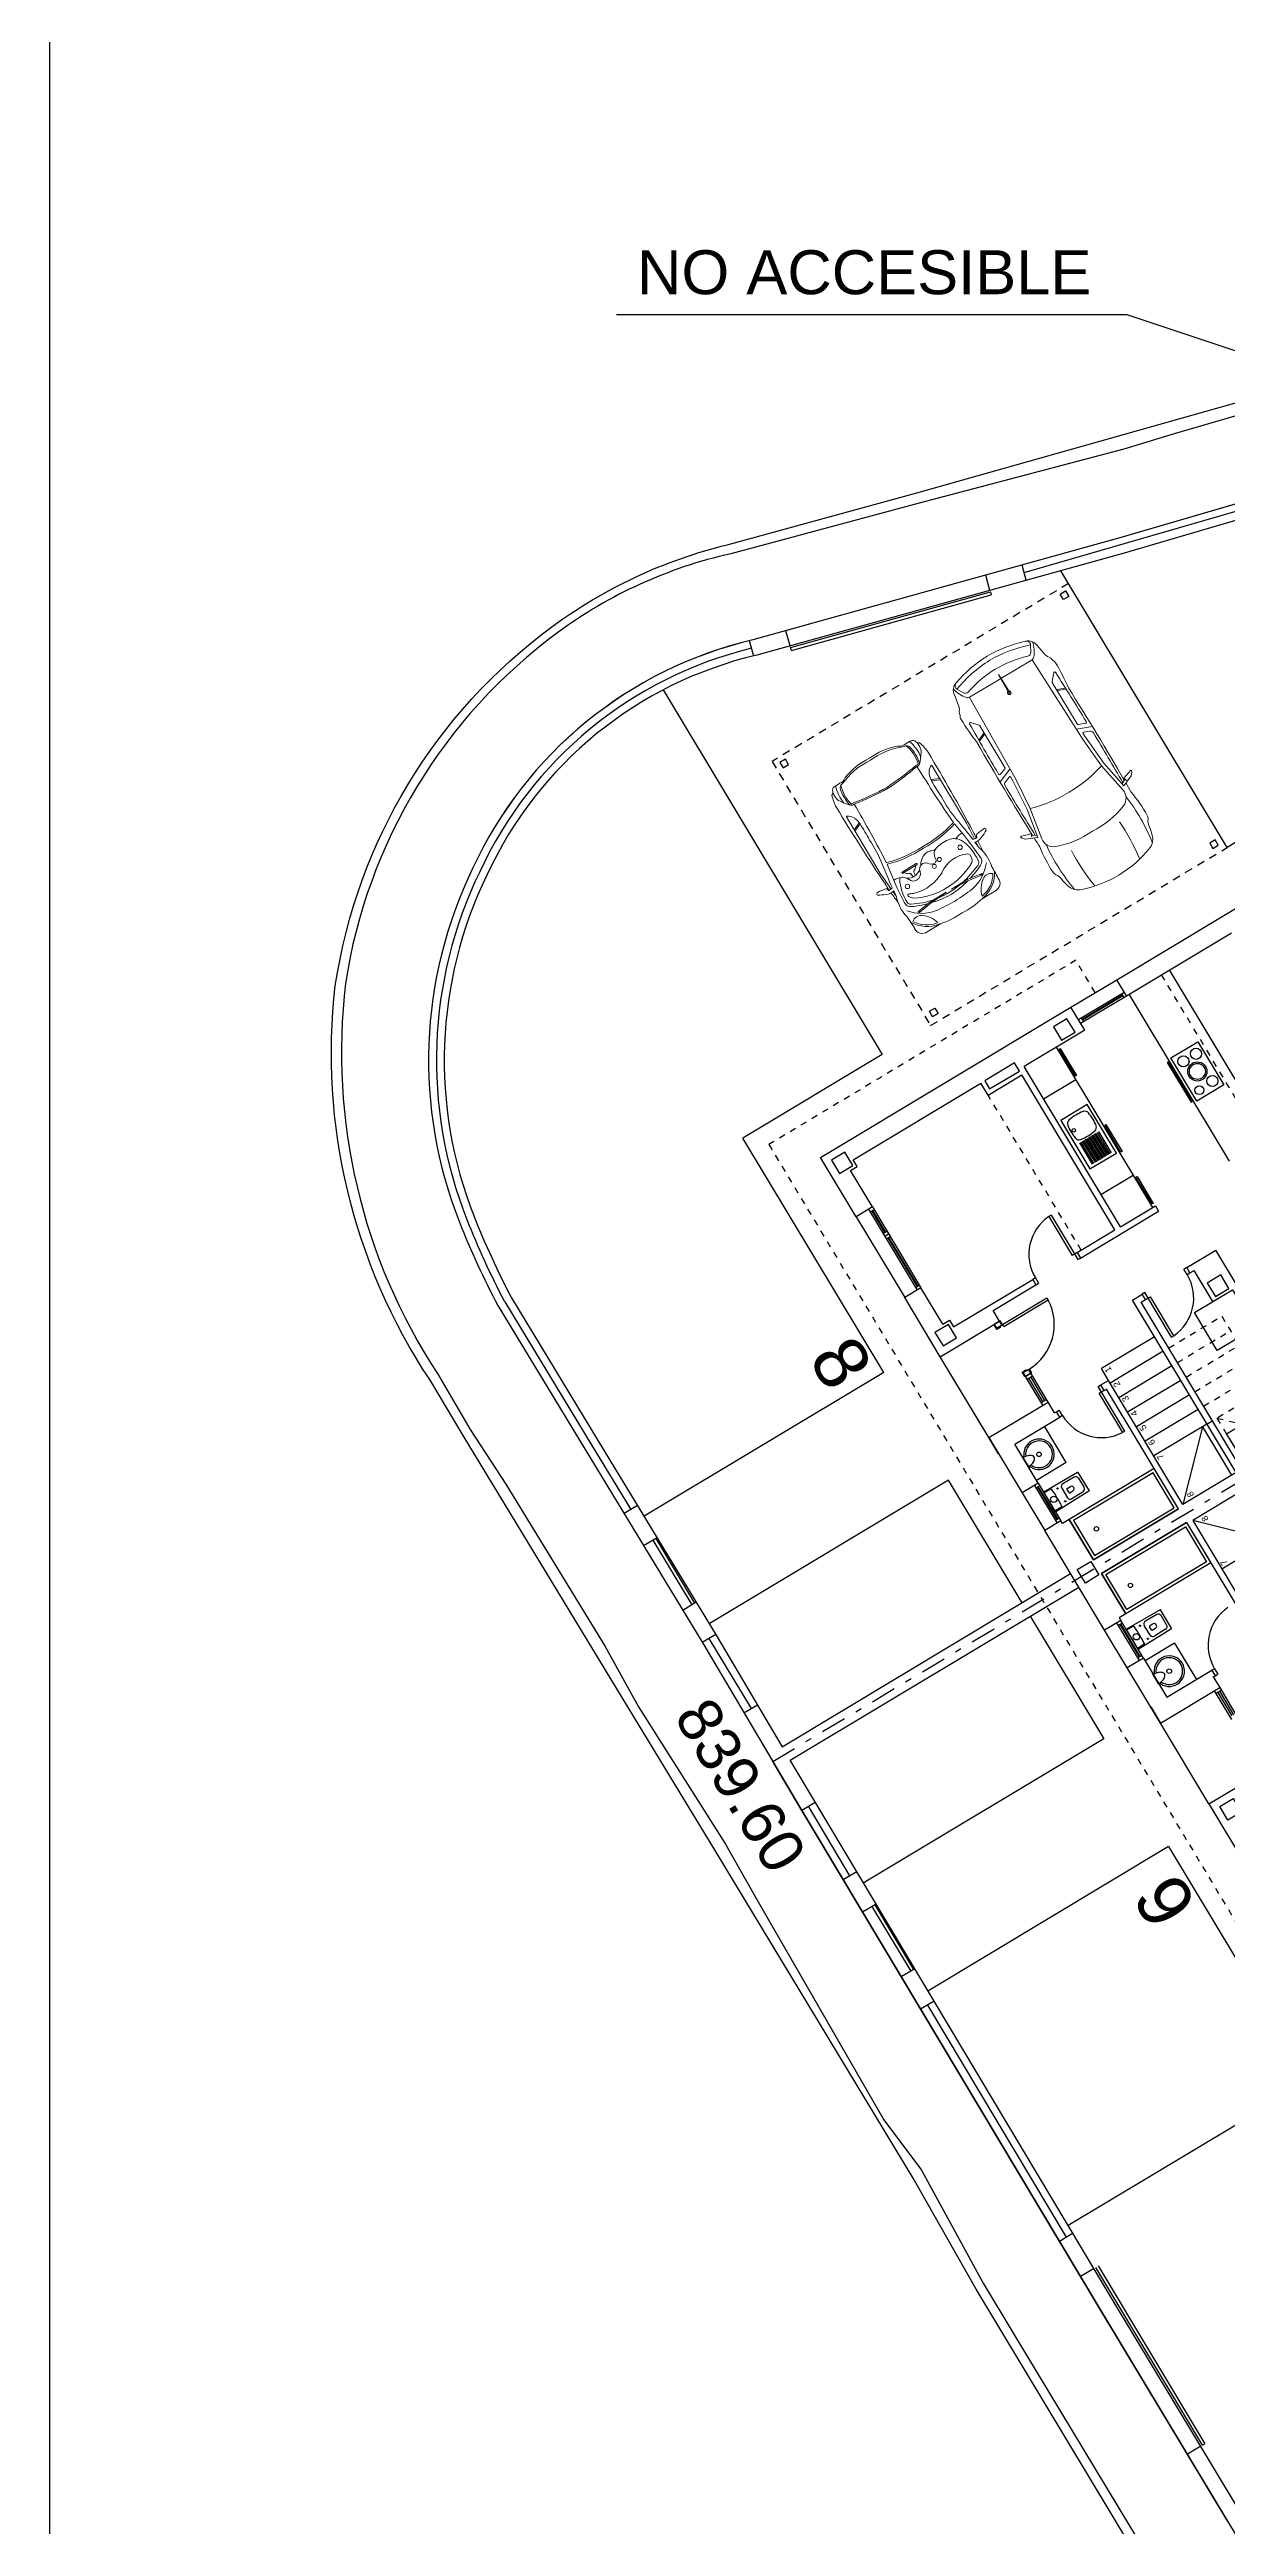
# Model space of a CAD drawing. Header units: millimetres. Extents: x 441061 to 442903, y 4515148 to 4515613.
# Drawn here: x 442108.11 to 442126.85, y 4515553.77 to 4515593.18 of the extents above; entities that cross this region are included whole.
import ezdxf
from ezdxf.enums import TextEntityAlignment as Align

# ---------------------------------------------------------------- set-up
doc = ezdxf.new("R2010")
doc.units = ezdxf.units.MM
doc.linetypes.add('CYPE_RAYAPUNTO', pattern=[0.4125, 0.2025, -0.105, 0, -0.105])
doc.linetypes.add('RAYITAS', pattern=[0.375, 0.25, -0.125])
doc.layers.add('01_cartela', color=6, linetype='Continuous', plot=False)
for name, color, linetype in [('01_ejes', 10, 'Continuous'), ('01_mono BAJA', 2, 'Continuous'), ('01_niveles', 2, 'Continuous'), ('01_piscinas', 254, 'Continuous'), ('01_proyección', 4, 'RAYITAS')]:
    doc.layers.add(name, color=color, linetype=linetype)
doc.layers.add('01_muebles_B', color=254, linetype='Continuous', lineweight=5)
doc.styles.add('Estilo1', font='swissel.ttf')
doc.styles.add('NIEVES2', font='sanss___.ttf')

# ---------------------------------------------------------------- blocks, each defined once
blk = doc.blocks.new('A$C6A825EFA')
at = {"layer": '01_mono BAJA', "color": 254}
for p, q in [((3.7, 12.5, 0), (2.6, 12.5, 0)), ((3.7, 12.5, 0), (3.7, 11.4, 0)), ((3.7, 12.5, 0), (5.2, 12.5, 0)), ((5.5, 12.5, 0), (5.2, 12.5, 0)), ((5.2, 12.5, 0), (5.2, 11.4, 0)), ((5.2, 12.5, 0), (6.225, 12.5, 0)), ((6.225, 12.2, 0), (6.225, 12.5, 0)), ((6.225, 12.5, 0), (6.925, 12.5, 0)), ((6.225, 12.27, 0), (6.925, 12.27, 0)), ((6.275, 12.2, 0), (6.275, 12.27, 0)), ((6.275, 12.242, 0), (6.875, 12.242, 0)), ((6.275, 12.228, 0), (6.875, 12.228, 0)), ((6.875, 12.2, 0), (6.875, 12.27, 0)), ((6.925, 12.5, 0), (8.775, 12.5, 0)), ((6.925, 12.2, 0), (6.925, 12.5, 0)), ((8.775, 12.2, 0), (8.775, 12.5, 0)), ((9.475, 12.5, 0), (8.775, 12.5, 0)), ((9.475, 12.27, 0), (8.775, 12.27, 0)), ((8.825, 12.2, 0), (8.825, 12.27, 0)), ((9.425, 12.242, 0), (8.825, 12.242, 0)), ((9.425, 12.228, 0), (8.825, 12.228, 0)), ((9.425, 12.2, 0), (9.425, 12.27, 0)), ((10.5, 12.5, 0), (9.475, 12.5, 0)), ((9.475, 12.2, 0), (9.475, 12.5, 0)), ((10.2, 12.5, 0), (10.5, 12.5, 0)), ((10.5, 12.5, 0), (10.5, 11.4, 0)), ((10.5, 12.5, 0), (12, 12.5, 0)), ((12, 12.5, 0), (13.1, 12.5, 0)), ((12, 12.5, 0), (12, 11.4, 0)), ((13.1, 12.2, 0), (13.1, 12.5, 0)), ((14.6, 12.5, 0), (13.1, 12.5, 0)), ((14.6, 12.27, 0), (13.1, 12.27, 0)), ((13.15, 12.27, 0), (13.15, 12.2, 0)), ((14.05, 12.242, 0), (13.15, 12.242, 0)), ((14.05, 12.228, 0), (13.15, 12.228, 0)), ((14.05, 12.27, 0), (14.05, 12.2, 0)), ((14.1, 12.27, 0), (14.1, 12.2, 0)), ((14.15, 12.27, 0), (14.15, 12.2, 0)), ((14.55, 12.242, 0), (14.15, 12.242, 0)), ((14.55, 12.228, 0), (14.15, 12.228, 0)), ((14.55, 12.27, 0), (14.55, 12.2, 0)), ((14.6, 12.5, 0), (15.7, 12.5, 0)), ((14.6, 12.2, 0), (14.6, 12.5, 0)), ((15.7, 12.5, 0), (15.7, 7.855, 0)), ((5.5, 12.2, 0), (5.5, 11.366, 0)), ((6.225, 12.2, 0), (5.5, 12.2, 0)), ((5.741, 12.198, 0), (5.742, 12.183, 0)), ((5.743, 12.2, 0), (5.932, 12.2, 0)), ((5.853, 12.043, 0), (5.822, 12.043, 0)), ((5.934, 12.198, 0), (5.933, 12.183, 0)), ((6.175, 11.65, 0), (6.175, 12.2, 0)), ((6.225, 12.2, 0), (6.925, 12.2, 0)), ((6.409, 12.073, 0), (6.407, 12.2, 0)), ((6.439, 11.659, 0), (6.435, 11.869, 0)), ((6.485, 11.92, 0), (6.665, 11.92, 0)), ((6.535, 11.85, 0), (6.535, 11.79, 0)), ((6.545, 11.86, 0), (6.605, 11.86, 0)), ((6.615, 11.85, 0), (6.615, 11.79, 0)), ((6.711, 11.659, 0), (6.715, 11.869, 0)), ((6.741, 12.073, 0), (6.743, 12.2, 0)), ((6.975, 12.2, 0), (6.925, 12.2, 0)), ((6.975, 12.075, 0), (6.975, 12.2, 0)), ((7.725, 12.075, 0), (6.975, 12.075, 0)), ((7.725, 10.5, 0), (7.725, 12.075, 0)), ((7.975, 10.5, 0), (7.975, 12.075, 0)), ((7.975, 12.075, 0), (8.725, 12.075, 0)), ((8.725, 12.075, 0), (8.725, 12.2, 0)), ((8.725, 12.2, 0), (8.775, 12.2, 0)), ((9.475, 12.2, 0), (8.775, 12.2, 0)), ((8.959, 12.073, 0), (8.957, 12.2, 0)), ((8.989, 11.659, 0), (8.985, 11.869, 0)), ((9.215, 11.92, 0), (9.035, 11.92, 0)), ((9.085, 11.85, 0), (9.085, 11.79, 0)), ((9.155, 11.86, 0), (9.095, 11.86, 0)), ((9.165, 11.85, 0), (9.165, 11.79, 0)), ((9.261, 11.659, 0), (9.265, 11.869, 0)), ((9.291, 12.073, 0), (9.293, 12.2, 0)), ((9.475, 12.2, 0), (10.2, 12.2, 0)), ((9.525, 11.65, 0), (9.525, 12.2, 0)), ((9.766, 12.198, 0), (9.767, 12.183, 0)), ((9.957, 12.2, 0), (9.768, 12.2, 0)), ((9.847, 12.043, 0), (9.878, 12.043, 0)), ((9.959, 12.198, 0), (9.958, 12.183, 0)), ((10.2, 12.2, 0), (10.2, 11.366, 0)), ((12.3, 12.075, 0), (12.3, 10.606, 0)), ((12.425, 12.075), (12.3, 12.075)), ((12.425, 12.2, 0), (13.1, 12.2, 0)), ((12.425, 12.2), (12.425, 12.075)), ((14.6, 12.2, 0), (13.1, 12.2, 0)), ((14.6, 12.2, 0), (15.275, 12.2, 0)), ((15.275, 12.2), (15.275, 12.075)), ((15.275, 12.075), (15.4, 12.075)), ((15.325, 12.2, 0), (15.325, 12.125, 0)), ((15.325, 12.125, 0), (15.4, 12.125, 0)), ((15.4, 12.075, 0), (15.4, 9.705, 0)), ((5.2, 11.5, 0), (4.665, 11.5, 0)), ((5.15, 11.467, 0), (4.715, 11.467, 0)), ((5.15, 11.433, 0), (4.715, 11.433, 0)), ((5.15, 11.5, 0), (5.15, 11.4, 0)), ((6.175, 11.65, 0), (5.5, 11.65, 0)), ((6.489, 11.61, 0), (6.661, 11.61, 0)), ((9.211, 11.61, 0), (9.039, 11.61, 0)), ((9.525, 11.65, 0), (10.2, 11.65, 0)), ((10.5, 11.5, 0), (11.035, 11.5, 0)), ((10.55, 11.5, 0), (10.55, 11.4, 0)), ((10.55, 11.467, 0), (10.985, 11.467, 0)), ((10.55, 11.433, 0), (10.985, 11.433, 0)), ((10.985, 11.5, 0), (10.985, 11.4, 0)), ((11.035, 11.5, 0), (11.035, 11.4, 0)), ((11.12, 11.5, 0), (11.12, 11.44, 0)), ((11.915, 11.5, 0), (11.915, 11.44, 0)), ((5.2, 11.4, 0), (4.665, 11.4, 0)), ((5.4, 11.4, 0), (5.2, 11.4, 0)), ((5.4, 11.4, 0), (5.4, 11.366, 0)), ((5.5, 11.366, 0), (5.4, 11.366, 0)), ((5.4, 11.366, 0), (5.4, 11.316, 0)), ((5.5, 11.316, 0), (5.4, 11.316, 0)), ((5.5, 11.316, 0), (5.5, 11.366, 0)), ((10.2, 11.366, 0), (10.3, 11.366, 0)), ((10.2, 11.316, 0), (10.2, 11.366, 0)), ((10.2, 11.316, 0), (10.3, 11.316, 0)), ((10.3, 11.4, 0), (10.5, 11.4, 0)), ((10.3, 11.4, 0), (10.3, 11.366, 0)), ((10.3, 11.366, 0), (10.3, 11.316, 0)), ((10.5, 11.4, 0), (11.035, 11.4, 0)), ((11.105, 11.43, 0), (11.105, 11.4, 0)), ((11.93, 11.43, 0), (11.93, 11.4, 0)), ((11.99, 11.4, 0), (11.93, 11.4, 0)), ((12, 11.4, 0), (12.2, 11.4, 0)), ((12.2, 11.4, 0), (12.2, 10.606, 0)), ((7.7, 10.4, 0), (5.4, 10.4, 0)), ((7.725, 10.5, 0), (5.5, 10.5, 0)), ((6.8, 9.415, 0), (6.8, 10.4, 0)), ((6.8, 9.5, 0), (7.7, 10.4, 0)), ((7.7, 9.415, 0), (7.7, 10.4, 0)), ((8, 10.4, 0), (10.3, 10.4, 0)), ((8, 9.415, 0), (8, 10.4, 0)), ((8.9, 9.5, 0), (8, 10.4, 0)), ((8.025, 10.5, 0), (10.2, 10.5, 0)), ((8.9, 9.415, 0), (8.9, 10.4, 0)), ((9.17, 9.415, 0), (9.17, 10.4, 0)), ((9.44, 9.415, 0), (9.44, 10.4, 0)), ((9.476, 10.591, 0), (9.476, 10.632, 0)), ((9.476, 10.632, 0), (10.2, 10.632, 0)), ((9.476, 10.591, 0), (10.3, 10.591, 0)), ((9.71, 9.415, 0), (9.71, 10.4, 0)), ((9.98, 9.415, 0), (9.98, 10.4, 0)), ((10.2, 10.541, 0), (10.2, 10.632, 0)), ((10.2, 10.541, 0), (10.2, 10.5, 0)), ((10.2, 10.541, 0), (10.3, 10.541, 0)), ((10.25, 9.415, 0), (10.25, 10.4, 0)), ((10.3, 10.591, 0), (10.3, 10.541, 0)), ((10.3, 10.541, 0), (10.3, 10.4, 0)), ((10.3, 10.4, 0), (10.52, 10.4, 0)), ((10.52, 9.415, 0), (10.52, 10.4, 0)), ((12.3, 10.606, 0), (12.2, 10.606, 0)), ((12.2, 10.606, 0), (12.2, 10.556, 0)), ((12.3, 10.556, 0), (12.2, 10.556, 0)), ((12.3, 10.556, 0), (12.3, 10.606, 0)), ((12.3, 9.781, 0), (12.3, 9.872, 0)), ((13.024, 9.872, 0), (12.3, 9.872, 0)), ((13.024, 9.831, 0), (13.024, 9.872, 0)), ((8.9, 9.5, 0), (8, 9.5, 0)), ((13.024, 9.831, 0), (12.2, 9.831, 0)), ((12.2, 9.831, 0), (12.2, 9.781, 0)), ((12.2, 9.781, 0), (12.2, 8.33, 0)), ((12.3, 9.781, 0), (12.2, 9.781, 0)), ((12.3, 9.781, 0), (12.3, 9.08, 0)), ((15.18, 9.705, 0), (15.18, 9.08, 0)), ((15.18, 9.705, 0), (15.4, 9.705, 0)), ((8, 9.415, 0), (11.2, 9.415, 0)), ((8, 9.315, 0), (11.1, 9.315, 0)), ((10.376, 9.185, 0), (10.376, 9.144, 0)), ((10.376, 9.185, 0), (11.2, 9.185, 0)), ((10.376, 9.144, 0), (11.1, 9.144, 0)), ((11.1, 9.315, 0), (11.1, 9.235, 0)), ((11.1, 9.315, 0), (11.1, 9.235, 0)), ((11.1, 9.235, 0), (11.2, 9.235, 0)), ((11.1, 9.235, 0), (11.1, 9.144, 0)), ((11.2, 9.415, 0), (11.2, 9.235, 0)), ((11.2, 9.415, 0), (11.2, 9.235, 0)), ((11.2, 9.185, 0), (11.2, 9.235, 0)), ((12.3, 9.08, 0), (15.18, 9.08, 0)), ((12.3, 8.98, 0), (15.275, 8.98, 0)), ((12.3, 8.98, 0), (12.3, 8.33, 0)), ((12.9, 8.98, 0), (12.9, 8.38, 0)), ((13.338, 8.92, 0), (13.338, 8.43, 0)), ((14.238, 8.92, 0), (13.338, 8.92, 0)), ((13.779, 8.85, 0), (13.383, 8.85, 0)), ((13.779, 8.825, 0), (13.383, 8.825, 0)), ((13.779, 8.8, 0), (13.383, 8.8, 0)), ((13.779, 8.775, 0), (13.383, 8.775, 0)), ((13.779, 8.75, 0), (13.383, 8.75, 0)), ((13.779, 8.725, 0), (13.383, 8.725, 0)), ((13.779, 8.7, 0), (13.383, 8.7, 0)), ((13.779, 8.675, 0), (13.383, 8.675, 0)), ((14.238, 8.43, 0), (14.238, 8.92, 0)), ((14.675, 8.98, 0), (14.675, 8.38, 0)), ((15.275, 7.855, 0), (15.275, 8.98, 0)), ((10.52, 8.33, 0), (11.1, 8.33, 0)), ((10.52, 8.33, 0), (10.52, 7.97, 0)), ((11.1, 8.46, 0), (11.1, 8.41, 0)), ((11.1, 8.46, 0), (11.2, 8.46, 0)), ((11.1, 8.41, 0), (11.1, 8.33, 0)), ((11.1, 8.41, 0), (11.2, 8.41, 0)), ((11.2, 8.41, 0), (11.2, 8.46, 0)), ((11.2, 8.41, 0), (11.2, 7.87, 0)), ((12.3, 8.33, 0), (12.2, 8.33, 0)), ((12.3, 8.38, 0), (15.275, 8.38, 0)), ((13.338, 8.43, 0), (14.238, 8.43, 0)), ((13.779, 8.65, 0), (13.383, 8.65, 0)), ((13.779, 8.625, 0), (13.383, 8.625, 0)), ((13.779, 8.6, 0), (13.383, 8.6, 0)), ((13.779, 8.575, 0), (13.383, 8.575, 0)), ((13.779, 8.55, 0), (13.383, 8.55, 0)), ((13.779, 8.525, 0), (13.383, 8.525, 0)), ((13.779, 8.5, 0), (13.383, 8.5, 0)), ((7.975, 7.87, 0), (11.2, 7.87, 0)), ((15.275, 7.855, 0), (15.7, 7.855, 0)), ((15.4, 7.855, 0), (15.4, 7.005, 0)), ((15.47, 7.805, 0), (15.4, 7.805, 0)), ((15.428, 7.055, 0), (15.428, 7.805, 0)), ((15.442, 7.055, 0), (15.442, 7.805, 0)), ((15.47, 7.855, 0), (15.47, 7.005, 0)), ((15.7, 7.855, 0), (15.7, 7.005, 0)), ((12.3, 6.955, 0), (15.4, 6.955, 0)), ((15.47, 7.055, 0), (15.4, 7.055, 0)), ((15.4, 7.005, 0), (15.7, 7.005, 0)), ((15.4, 7.005, 0), (15.4, 5.055, 0)), ((15.7, 7.005, 0), (15.7, 3, 0)), ((12.3, 6.205, 0), (15.4, 6.205, 0))]:
    blk.add_line(p, q, dxfattribs=at)
for points in [[(3.575, 12.125), (3.325, 12.125), (3.325, 12.375), (3.575, 12.375), (3.575, 12.125)], [(7.725, 12.375), (7.975, 12.375), (7.975, 12.125), (7.725, 12.125), (7.725, 12.375)], [(12.125, 12.125), (12.375, 12.125), (12.375, 12.375), (12.125, 12.375), (12.125, 12.125)], [(15.325, 12.125), (15.575, 12.125), (15.575, 12.375), (15.325, 12.375), (15.325, 12.125)], [(10.57, 8.005), (10.82, 8.005), (10.82, 8.255), (10.57, 8.255), (10.57, 8.005)], [(15.325, 8.005), (15.575, 8.005), (15.575, 8.255), (15.325, 8.255), (15.325, 8.005)]]:
    blk.add_lwpolyline(points, close=True, dxfattribs=at)
at = {"layer": '01_mono BAJA', "color": 254, "elevation": 0, "flags": 128}
for points in [[(6.394, 12.2, 0.414214), (6.39, 12.196), (6.39, 12.195), (6.4, 11.574, 0.436396), (6.404, 11.57), (6.746, 11.57, 0.436396), (6.75, 11.574), (6.76, 12.195), (6.76, 12.196, 0.414214), (6.756, 12.2)], [(9.306, 12.2, -0.414214), (9.31, 12.196), (9.31, 12.195), (9.3, 11.574, -0.436396), (9.296, 11.57), (8.954, 11.57, -0.436396), (8.95, 11.574), (8.94, 12.195), (8.94, 12.196, -0.414214), (8.944, 12.2)]]:
    blk.add_lwpolyline(points, format="xyb", close=True, dxfattribs=at)
at = {"layer": '01_mono BAJA', "color": 254, "elevation": 0}
for points in [[(6.975, 12.075), (7.725, 12.075), (7.725, 10.5), (6.975, 10.5)], [(7.025, 12.025), (7.675, 12.025), (7.675, 10.55), (7.025, 10.55)], [(8.725, 12.075), (7.975, 12.075), (7.975, 10.5), (8.725, 10.5)], [(8.675, 12.025), (8.025, 12.025), (8.025, 10.55), (8.675, 10.55)], [(11.12, 11.51), (11.12, 11.5), (11.035, 11.5), (11.035, 11.51)], [(11.12, 11.44), (11.12, 11.43), (11.105, 11.43), (11.105, 11.44)], [(11.915, 11.51), (11.915, 11.5), (12, 11.5), (12, 11.51)], [(11.915, 11.44), (11.915, 11.43), (11.93, 11.43), (11.93, 11.44)], [(11.93, 11.4), (12, 11.4), (12, 11.5), (11.93, 11.5)], [(11.105, 11.4), (11.105, 11.39), (11.035, 11.39), (11.035, 11.4)], [(11.93, 11.39), (11.93, 10.565), (11.89, 10.565), (11.89, 11.39)], [(11.93, 11.4), (11.93, 11.39), (12, 11.39), (12, 11.4)], [(15.4, 9.635), (15.25, 9.635), (15.25, 9.08), (15.4, 9.08)], [(8.6, 9.23), (8, 9.23), (8, 8.63), (8.6, 8.63)], [(10.52, 8.67), (10.52, 7.97), (9.82, 7.97), (9.82, 8.67)], [(12.85, 8.36), (12.85, 8.34), (12.35, 8.34), (12.35, 8.36)], [(13.813, 8.36), (13.813, 8.34), (13.313, 8.34), (13.313, 8.36)], [(15.222, 8.36), (15.222, 8.34), (14.722, 8.34), (14.722, 8.36)], [(14.187, 6.408), (13.387, 6.408), (13.388, 6.908), (14.188, 6.908)], [(13.42, 6.975), (14.155, 6.975), (14.155, 6.995), (13.42, 6.995)]]:
    blk.add_lwpolyline(points, close=True, dxfattribs=at)
for points in [[(11.035, 11.4), (11.035, 11.5)], [(11.105, 11.5), (11.105, 11.4)]]:
    blk.add_lwpolyline(points, dxfattribs=at)
at = {"layer": '01_mono BAJA', "color": 254}
for centre, radius in [((5.837, 11.953, 0), 0.036), ((6.455, 11.98, 0), 0.01), ((6.575, 12.12, 0), 0.051), ((6.695, 11.98, 0), 0.01), ((9.005, 11.98, 0), 0.01), ((9.125, 12.12, 0), 0.051), ((9.245, 11.98, 0), 0.01), ((9.862, 11.953, 0), 0.036), ((7.325, 11.781, 0), 0.035), ((8.375, 11.781, 0), 0.035), ((13.996, 8.825, 0), 0.0275), ((13.515, 6.785, 0), 0.0693), ((13.788, 6.658, 0), 0.152), ((13.788, 6.658, 0), 0.127), ((14.04, 6.765, 0), 0.089), ((13.535, 6.531, 0), 0.089), ((14.04, 6.531, 0), 0.089)]:
    blk.add_circle(centre, radius, dxfattribs=at)
for centre, radius, start, end in [((5.837, 11.953, 0), 0.243, 114.8749, 65.1251), ((5.837, 11.953, 0), 0.213, 112.0656, 68.0564), ((5.729, 12.184, 0), 0.0128, 300.5291, 356.214), ((5.743, 12.197, 0), 0.0027, 90, 173.3159), ((6.033, 12.197, 0), 0.279, 179.383, 196.8165), ((5.903, 12.158, 0), 0.143, 196.8165, 225.6956), ((5.837, 12.091, 0), 0.0498, 225.6956, 252.5904), ((5.837, 12.091, 0), 0.0498, 287.9532, 314.3044), ((5.772, 12.158, 0), 0.143, 314.3044, 343.1835), ((5.642, 12.197, 0), 0.279, 343.1835, 0.617), ((5.932, 12.197, 0), 0.0027, 6.6841, 90), ((5.946, 12.184, 0), 0.0128, 183.786, 239.4709), ((6.416, 12.073, 0), 0.007, 180.924, 266.9359), ((6.575, 15.044, 0), 2.982, 266.9359, 273.0641), ((6.485, 11.87, 0), 0.05, 90, 180.924), ((6.545, 11.85, 0), 0.01, 90, 180), ((6.605, 11.85, 0), 0.01, 0, 90), ((6.665, 11.87, 0), 0.05, 359.076, 90), ((6.734, 12.073, 0), 0.007, 273.0641, 359.076), ((8.966, 12.073, 0), 0.007, 180.924, 266.9359), ((9.125, 15.044, 0), 2.982, 266.9359, 273.0641), ((9.035, 11.87, 0), 0.05, 90, 180.924), ((9.095, 11.85, 0), 0.01, 90, 180), ((9.155, 11.85, 0), 0.01, 0, 90), ((9.215, 11.87, 0), 0.05, 359.076, 90), ((9.284, 12.073, 0), 0.007, 273.0641, 359.076), ((9.862, 11.953, 0), 0.243, 114.8749, 65.1251), ((9.862, 11.953, 0), 0.213, 111.9436, 67.9344), ((9.754, 12.184, 0), 0.0128, 300.5291, 356.214), ((9.768, 12.197, 0), 0.0027, 90, 173.3159), ((10.058, 12.197, 0), 0.279, 179.383, 196.8165), ((9.928, 12.158, 0), 0.143, 196.8165, 225.6956), ((9.863, 12.091, 0), 0.0498, 225.6956, 252.0468), ((9.863, 12.091, 0), 0.0498, 287.4096, 314.3044), ((9.797, 12.158, 0), 0.143, 314.3044, 343.1835), ((9.667, 12.197, 0), 0.279, 343.1835, 0.617), ((9.957, 12.197, 0), 0.0027, 6.6841, 90), ((9.971, 12.184, 0), 0.0128, 183.786, 239.4709), ((6.489, 11.66, 0), 0.05, 180.924, 270), ((6.575, 11.79, 0), 0.04, 180, 0), ((6.661, 11.66, 0), 0.05, 270, 359.076), ((9.039, 11.66, 0), 0.05, 180.924, 270), ((9.125, 11.79, 0), 0.04, 180, 0), ((9.211, 11.66, 0), 0.05, 270, 359.076), ((5.5, 10.591, 0), 0.725, 3.2758, 90), ((10.2, 10.591, 0), 0.725, 90, 176.7242), ((11.932, 11.391, 0), 0.827, 180.0495, 267.1144), ((12.3, 9.831, 0), 0.725, 3.2758, 90), ((11.1, 9.185, 0), 0.725, 183.2758, 270), ((14.554, 8.675, 0), 0.75, 169.8852, 190.1148), ((13.889, 8.794, 0), 0.075, 99.0787, 169.8852), ((13.996, 8.127, 0), 0.75, 80.9213, 99.0787), ((14.102, 8.794, 0), 0.075, 10.1148, 80.9213), ((13.438, 8.675, 0), 0.75, 349.8852, 10.1148), ((13.889, 8.557, 0), 0.075, 190.1148, 260.9213), ((13.996, 9.223, 0), 0.75, 260.9213, 279.0787), ((14.102, 8.557, 0), 0.075, 279.0787, 349.8852)]:
    blk.add_arc(centre, radius, start, end, dxfattribs=at)
at = {"layer": '01_proyección', "color": 120, "ltscale": 0.25}
for p, q in [((12.3, 9.705, 0), (15.18, 9.705, 0)), ((8.9, 9.23, 0), (8, 9.23, 0)), ((8.9, 9.23, 0), (8, 8.33, 0)), ((8.9, 9.415, 0), (8.9, 8.33, 0)), ((9.17, 9.315, 0), (9.17, 8.33, 0)), ((9.44, 9.315, 0), (9.44, 8.33, 0)), ((9.71, 9.315, 0), (9.71, 8.33, 0)), ((9.98, 9.315, 0), (9.98, 8.33, 0)), ((10.25, 9.315, 0), (10.25, 8.33, 0)), ((10.25, 8.33, 0), (8.025, 8.33, 0)), ((12.3, 6.355, 0), (15.4, 6.355, 0))]:
    blk.add_line(p, q, dxfattribs=at)
at = {"layer": '01_proyección', "color": 120, "ltscale": 0.25, "elevation": 0}
blk.add_lwpolyline([(15.7, 7.405), (16.3, 7.405), (16.3, 13.1), (-0.6, 13.1), (-0.6, 7.405), (0, 7.405)], dxfattribs=at)
at = {"layer": '01_mono BAJA', "color": 254, "style": 'NIEVES2'}
for s, p in [('7', (6.869, 10.268, 0)), ('8', (7.625, 10.166, 0))]:
    blk.add_text(s, height=0.103, dxfattribs=at).set_placement(p, align=Align.CENTER)
for s, p in [('8', (8.075, 10.166, 0)), ('7', (8.831, 10.268, 0)), ('6', (9.101, 10.268, 0)), ('5', (9.371, 10.268, 0)), ('4', (9.641, 10.268, 0)), ('3', (9.911, 10.268, 0)), ('2', (10.181, 10.268, 0)), ('1', (10.451, 10.268, 0))]:
    blk.add_text(s, height=0.103, rotation=0, dxfattribs=at).set_placement(p, align=Align.CENTER)
blk = doc.blocks.new('A$C0D711DC8')
at = {"layer": '01_muebles_B', "color": 254}
for p, q in [((9.004, 9.693), (9.038, 9.48)), ((9.056, 9.495), (9.026, 9.699)), ((10.733, 9.894), (9.764, 9.894)), ((10.493, 9.894), (10.545, 9.776)), ((10.515, 9.894), (10.567, 9.778)), ((9.038, 9.48), (9.054, 9.218)), ((9.056, 9.218), (9.056, 9.495)), ((9.038, 8.865), (9.054, 9.127)), ((9.054, 9.218), (9.056, 9.218)), ((9.054, 9.127), (9.056, 9.127)), ((9.056, 9.127), (9.056, 8.851)), ((9.614, 8.734), (9.614, 8.97)), ((9.634, 8.734), (9.634, 8.97)), ((9.004, 8.652), (9.038, 8.865)), ((9.056, 8.851), (9.026, 8.647)), ((9.546, 8.827), (9.494, 8.834)), ((9.546, 8.878), (9.495, 8.871)), ((10.733, 8.452), (9.764, 8.452)), ((10.493, 8.452), (10.545, 8.569)), ((10.515, 8.452), (10.567, 8.567))]:
    blk.add_line(p, q, dxfattribs=at)
for centre, radius in [((9.014, 9.701), 0.0121), ((9.51, 9.635), 0.0319), ((9.514, 9.288), 0.0297), ((9.466, 9.173), 0.0297), ((9.014, 8.645), 0.0121), ((9.417, 8.691), 0.0319)]:
    blk.add_circle(centre, radius, dxfattribs=at)
for centre, radius, start, end in [((10.167, 9.714), 0.738, 149.7434, 158.9846), ((9.544, 10.069), 0.023, 23.336, 131.4157), ((8.51, 10.147), 1.058, 348.7131, 356.2571), ((10.942, 9.629), 2.236, 176.9311, 182.7066), ((8.829, 9.758), 0.121, 83.4929, 184.381), ((9.185, 9.462), 0.48, 118.4979, 171.6974), ((9.142, 9.497), 0.403, 119.7279, 173.0139), ((8.653, 9.896), 0.361, 284.3027, 324.7225), ((9.122, 5.315), 4.571, 90.9016, 93.5003), ((9.503, 9.367), 0.611, 128.6532, 169.9617), ((8.847, 9.764), 0.126, 322.6544, 41.1658), ((9.178, 9.352), 0.549, 69.8978, 103.4423), ((10.509, 9.106), 1.518, 154.798, 163.8884), ((9.975, 9.34), 0.903, 155.1761, 164.735), ((9.226, 9.718), 0.0964, 77.7254, 158.9302), ((9.211, 9.707), 0.057, 88.7397, 167.4182), ((9.265, 9.038), 0.727, 86.5634, 94.2004), ((9.314, 9.595), 0.107, 57.3841, 137.6524), ((8.819, 3.701), 6.126, 80.3818, 85.9978), ((9.94, 2.874), 7.047, 93.9115, 95.3212), ((9.306, 9.064), 0.701, 67.8757, 89.7559), ((8.958, 9.487), 0.459, 324.9496, 25.463), ((8.751, 3.271), 6.625, 83.7996, 84.6711), ((10.975, -10.424), 20.353, 94.2603, 94.5093), ((9.619, 9.904), 0.16, 152.3452, 197.1649), ((9.518, 9.909), 0.0131, 69.95, 178.3297), ((9.777, 9.927), 0.273, 183.7214, 196.1025), ((9.94, 2.874), 7.047, 92.7044, 93.5361), ((10.975, -10.424), 20.353, 93.4112, 94.1277), ((8.751, 3.271), 6.625, 80.1778, 83.3742), ((9.525, 9.945), 0.0232, 265.4824, 347.7447), ((9.473, 9.516), 0.219, 7.735, 63.719), ((10.995, -17.873), 27.82, 90.1403, 92.8584), ((9.165, 9.803), 0.511, 341.8582, 355.871), ((11.471, 9.253), 1.7, 163.325, 182.6992), ((11.496, 9.248), 1.7, 163.325, 182.5468), ((12.246, 53.159), 43.488, 266.8642, 267.4858), ((10.175, 11.66), 1.884, 261.0449, 273.0528), ((10.459, 15.409), 5.634, 268.1287, 270.8789), ((12.021, 70.959), 61.269, 268.42618, 268.89057), ((10.529, 10.11), 0.334, 272.7892, 291.8342), ((10.573, 9.974), 0.192, 294.6989, 323.0283), ((10.691, 9.894), 0.0501, 315.174, 347.3096), ((10.732, 9.885), 0.00831, 343.0311, 79.2932), ((14.417, 9.048), 3.64, 169.6671, 178.0415), ((14.417, 9.048), 3.62, 169.6671, 178.0415), ((10.894, 9.715), 0.0607, 143.7564, 193.2967), ((11.29, 9.332), 0.611, 121.0895, 136.7388), ((10.991, 9.25), 0.526, 73.7001, 105.481), ((10.903, 9.711), 0.0495, 146.1855, 196.1005), ((10.991, 9.25), 0.505, 69.1925, 104.8598), ((11.01, 9.2), 0.627, 72.4585, 97.9913), ((10.906, 9.364), 0.584, 69.532, 87.9675), ((11.059, 9.742), 0.141, 86.8457, 126.696), ((11.101, 8.862), 1.022, 88.2888, 91.9327), ((11.185, 9.948), 0.0842, 206.7402, 257.6517), ((11.113, 9.698), 0.062, 14.8998, 65.8723), ((11.135, 9.81), 0.0644, 351.2386, 60.1485), ((11.473, 9.762), 0.303, 189.085, 205.7225), ((10.241, 9.772), 0.959, 355.5054, 1.6982), ((11.352, 9.713), 0.156, 186.0058, 219.1392), ((9.808, 9.261), 1.13, 166.1566, 184.4621), ((17.649, 8.764), 8.777, 175.3636, 177.3327), ((10.509, 9.106), 1.518, 165.717, 177.48), ((10.25, 9.166), 1.218, 171.2453, 188.5682), ((10.25, 9.166), 1.218, 160.2257, 168.6391), ((10.144, 9.165), 1.038, 151.121, 207.6483), ((9.566, 9.362), 0.114, 263.9035, 340.5155), ((9.771, 9.295), 0.101, 164.9008, 216.3288), ((9.185, 9.47), 0.511, 343.3936, 8.525), ((10.256, 9.278), 1.007, 354.015, 20.5105), ((10.287, 9.262), 1.007, 354.9224, 20.5105), ((9.808, 9.085), 1.13, 175.5379, 193.8434), ((17.649, 9.581), 8.777, 182.6673, 184.6364), ((10.509, 9.239), 1.518, 182.52, 194.283), ((9.904, 8.914), 0.65, 151.4841, 196.6746), ((9.528, 8.859), 0.101, 101.4545, 181.9236), ((9.686, 8.849), 0.193, 142.3155, 213.2169), ((9.552, 9.202), 0.047, 86.7847, 183.1724), ((9.6, 9.197), 0.0954, 178.5946, 241.3055), ((9.492, 9.055), 0.098, 279.5997, 343.5492), ((9.498, 9.044), 0.0889, 349.0142, 50.9794), ((9.424, 9.265), 0.296, 301.9645, 328.2937), ((9.624, 8.97), 0.0104, 0, 180), ((9.538, 9.188), 0.158, 330.3363, 17.3801), ((11.471, 9.093), 1.7, 177.3008, 196.675), ((11.496, 9.097), 1.7, 177.4532, 196.675), ((14.417, 9.297), 3.64, 181.9585, 190.3329), ((14.417, 9.297), 3.62, 181.9585, 190.3329), ((10.256, 9.068), 1.007, 339.4895, 5.985), ((10.287, 9.084), 1.007, 339.4895, 5.0776), ((10.942, 8.716), 2.236, 177.2934, 183.0689), ((9.185, 8.884), 0.48, 188.3026, 241.5021), ((9.142, 8.849), 0.403, 186.9861, 240.2721), ((8.653, 8.449), 0.361, 35.2775, 75.6973), ((9.503, 8.978), 0.611, 190.0383, 231.3468), ((8.847, 8.581), 0.126, 318.8342, 37.3456), ((10.509, 9.239), 1.518, 196.1116, 205.202), ((10.25, 9.166), 1.218, 191.3609, 207.4845), ((9.215, 8.619), 0.0486, 198.7488, 279.3616), ((9.25, 9.243), 0.672, 267.6901, 298.2478), ((9.346, 8.77), 0.149, 215.4424, 244.8998), ((8.819, 14.644), 6.126, 274.0022, 279.6182), ((9.507, 8.785), 0.232, 194.2372, 212.2618), ((9.299, 8.649), 0.0212, 220.8304, 310.3789), ((9.285, 8.645), 0.0299, 337.3586, 32.1758), ((9.525, 8.854), 0.0985, 178.6673, 249.1293), ((9.426, 8.595), 0.178, 39.093, 68.893), ((9.543, 8.902), 0.0241, 275.7304, 333.0283), ((9.543, 8.803), 0.0241, 26.9717, 84.2696), ((9.665, 8.855), 0.106, 119.0162, 160.5033), ((9.665, 8.849), 0.106, 199.4967, 240.9838), ((9.532, 8.677), 0.0451, 325.113, 43.0643), ((9.161, 8.546), 0.436, 2.9924, 17.9381), ((9.624, 8.734), 0.0104, 180, 0), ((12.246, -34.814), 43.488, 92.5142, 93.1358), ((12.021, -52.613), 61.269, 91.10943, 91.57382), ((10.894, 8.63), 0.0607, 166.7033, 216.2436), ((10.903, 8.634), 0.0495, 163.8995, 213.8145), ((10.991, 9.095), 0.505, 255.1402, 290.8075), ((11.113, 8.647), 0.062, 294.1277, 345.1002), ((11.473, 8.583), 0.303, 154.2775, 170.915), ((11.352, 8.632), 0.156, 140.8608, 173.9942), ((10.241, 8.573), 0.959, 358.3018, 4.4946), ((8.829, 8.587), 0.121, 175.619, 276.5071), ((9.122, 13.031), 4.571, 266.4997, 269.0984), ((9.178, 8.993), 0.549, 256.5577, 290.1022), ((9.226, 8.628), 0.0964, 201.0698, 282.2746), ((9.94, 15.472), 7.047, 264.6788, 266.0885), ((8.751, 15.074), 6.625, 275.3289, 276.2004), ((10.975, 28.769), 20.353, 265.4907, 265.7397), ((9.619, 8.441), 0.16, 162.8351, 207.6548), ((10.167, 8.631), 0.738, 201.0154, 210.2566), ((9.777, 8.418), 0.273, 163.8975, 176.2786), ((9.518, 8.436), 0.0131, 181.6703, 290.05), ((9.94, 15.472), 7.047, 266.4639, 267.2956), ((10.975, 28.769), 20.353, 265.8723, 266.5888), ((8.751, 15.074), 6.625, 276.6258, 279.8222), ((9.525, 8.401), 0.0232, 12.2553, 94.5176), ((9.544, 8.277), 0.023, 228.5843, 336.664), ((8.51, 8.199), 1.058, 3.7429, 11.2869), ((10.995, 36.219), 27.82, 267.1416, 269.8597), ((10.175, 6.685), 1.884, 86.9472, 98.9551), ((10.459, 2.936), 5.634, 89.1211, 91.8713), ((10.529, 8.236), 0.334, 68.1658, 87.2108), ((10.573, 8.372), 0.192, 36.9717, 65.3011), ((10.691, 8.451), 0.0501, 12.6904, 44.826), ((10.732, 8.46), 0.00831, 280.7068, 16.9689), ((11.29, 9.013), 0.611, 223.2612, 238.9105), ((10.991, 9.095), 0.526, 254.519, 286.2999), ((11.01, 9.145), 0.627, 262.0087, 287.5415), ((10.906, 8.982), 0.584, 272.0325, 290.468), ((11.059, 8.603), 0.141, 233.304, 273.1543), ((11.101, 9.484), 1.022, 268.0673, 271.7112), ((11.185, 8.397), 0.0842, 102.3483, 153.2598), ((11.135, 8.535), 0.0644, 299.8515, 8.7614)]:
    blk.add_arc(centre, radius, start, end, dxfattribs=at)
blk = doc.blocks.new('A$C392252A0')
at = {"layer": '01_muebles_B', "color": 254}
for p, q in [((8.605, 7.917), (8.455, 7.893)), ((9.019, 7.811), (8.92, 7.9)), ((9.201, 7.926), (9.149, 7.807)), ((9.219, 7.928), (9.166, 7.807)), ((9.784, 7.911), (9.748, 7.818)), ((9.876, 7.976), (9.791, 7.758)), ((9.913, 7.908), (9.882, 7.828)), ((10.418, 7.844), (10.846, 7.92)), ((10.715, 8.129), (10.705, 8.127)), ((10.705, 8.127), (10.752, 7.979)), ((10.738, 8.124), (10.715, 8.129)), ((10.775, 8.091), (10.738, 8.124)), ((10.752, 7.979), (10.798, 7.995)), ((10.773, 7.987), (10.809, 7.914)), ((10.846, 7.92), (10.775, 8.091)), ((8.499, 7.763), (8.397, 7.82)), ((8.599, 7.726), (9.971, 7.763)), ((8.599, 7.725), (8.599, 7.201)), ((9.731, 7.807), (9.031, 7.807)), ((9.898, 7.807), (9.958, 7.808)), ((10.418, 7.844), (9.958, 7.808)), ((10.43, 7.798), (9.971, 7.763)), ((10.43, 7.798), (10.894, 7.881)), ((8.839, 7.203), (8.537, 7.2)), ((8.537, 7.2), (8.537, 7.193)), ((8.839, 7.19), (8.537, 7.193)), ((8.599, 6.669), (8.599, 7.193)), ((8.499, 6.631), (8.397, 6.573)), ((8.605, 6.476), (8.455, 6.5)), ((8.599, 6.668), (9.971, 6.631)), ((9.019, 6.582), (8.92, 6.494)), ((9.731, 6.587), (9.031, 6.587)), ((9.201, 6.468), (9.149, 6.587)), ((9.219, 6.466), (9.166, 6.587)), ((9.784, 6.482), (9.748, 6.576)), ((9.876, 6.418), (9.791, 6.636)), ((9.913, 6.486), (9.882, 6.565)), ((9.898, 6.587), (9.958, 6.585)), ((10.418, 6.55), (9.958, 6.585)), ((10.43, 6.596), (9.971, 6.631)), ((10.418, 6.55), (10.846, 6.473)), ((10.43, 6.596), (10.894, 6.512)), ((10.773, 6.407), (10.809, 6.48)), ((10.846, 6.473), (10.775, 6.303)), ((10.705, 6.267), (10.752, 6.414)), ((10.715, 6.265), (10.705, 6.267)), ((10.738, 6.27), (10.715, 6.265)), ((10.775, 6.303), (10.738, 6.27)), ((10.752, 6.414), (10.798, 6.398))]:
    blk.add_line(p, q, dxfattribs=at)
for centre, radius, start, end in [((8.474, 7.733), 0.162, 96.7804, 161.7197), ((8.586, 8.093), 0.177, 275.9895, 308.6871), ((8.751, 7.888), 0.086, 87.4739, 128.6871), ((8.808, 7.907), 0.086, 87.4739, 128.6871), ((8.809, 4.809), 3.183, 82.5975, 89.9397), ((8.929, 7.908), 0.0124, 91.7937, 220.4777), ((10.022, -29.576), 37.513, 90.3882, 91.6701), ((10.099, -28.508), 36.485, 88.9288, 91.3819), ((9.768, 7.918), 0.0177, 338.7209, 90.3882), ((9.963, 7.889), 0.0531, 90.2143, 158.7209), ((10.099, -28.508), 36.45, 88.8997, 90.2143), ((10.099, -28.508), 36.485, 88.6181, 88.8592), ((10.925, 7.707), 0.177, 21.0532, 100.1701), ((11.3, 6.178), 1.816, 87.2886, 100.1742), ((11.313, 4.914), 2.974, 81.2806, 96.1737), ((11.389, 7.907), 0.086, 51.3129, 92.5261), ((11.554, 8.112), 0.177, 231.3129, 264.0105), ((11.467, 7.285), 0.654, 72.0531, 84.0105), ((11.619, 7.711), 0.203, 22.7994, 75.9629), ((10.216, 7.155), 1.997, 161.6598, 178.7983), ((10.242, 7.158), 1.952, 160.298, 178.865), ((8.375, 7.769), 0.0561, 66.6468, 164.8738), ((8.295, 7.436), 0.435, 49.0196, 78.8841), ((10.276, 7.152), 1.836, 162.6109, 178.6018), ((8.473, 7.717), 0.0531, 342.7058, 60.706), ((8.545, 7.725), 0.0531, 0, 49.0196), ((9.031, 7.824), 0.0177, 228.3547, 270), ((9.731, 7.824), 0.0177, 270, 338.7209), ((9.897, 7.823), 0.0159, 158.7209, 271.5074), ((8.43, 7.197), 2.089, 0, 16.7318), ((9.874, 7.302), 1.304, 355.3559, 21.0532), ((11.437, 4.633), 2.974, 81.5863, 93.456), ((10.262, 7.197), 1.654, 0, 21.006), ((10.216, 7.239), 1.997, 181.2017, 198.3402), ((10.242, 7.236), 1.952, 181.135, 199.702), ((10.276, 7.242), 1.836, 181.3982, 197.3891), ((8.839, 7.197), 0.0267, 193.7603, 166.2397), ((8.839, 7.197), 0.00662, 270, 90), ((8.43, 7.197), 2.089, 343.2682, 0), ((9.874, 7.091), 1.304, 338.9468, 4.6441), ((10.262, 7.197), 1.654, 338.994, 0), ((11.437, 9.761), 2.974, 266.544, 278.4137), ((8.474, 6.661), 0.162, 198.2803, 263.2196), ((8.375, 6.625), 0.0561, 195.1262, 293.3532), ((8.295, 6.957), 0.435, 281.1159, 310.9804), ((8.473, 6.677), 0.0531, 299.294, 17.2942), ((8.545, 6.669), 0.0531, 310.9804, 0), ((8.586, 6.3), 0.177, 51.3129, 84.0105), ((8.929, 6.486), 0.0124, 139.5223, 268.2063), ((10.022, 43.97), 37.513, 268.3299, 269.6118), ((9.031, 6.569), 0.0177, 90, 131.6453), ((9.731, 6.569), 0.0177, 21.2791, 90), ((9.768, 6.476), 0.0177, 269.6118, 21.2791), ((9.897, 6.571), 0.0159, 88.4926, 201.2791), ((9.963, 6.505), 0.0531, 201.2791, 269.7857), ((10.099, 42.902), 36.45, 269.7857, 271.1003), ((10.925, 6.686), 0.177, 259.8299, 338.9468), ((11.313, 9.479), 2.974, 263.8263, 278.7194), ((11.554, 6.282), 0.177, 95.9895, 128.6871), ((11.467, 7.108), 0.654, 275.9895, 287.9469), ((11.619, 6.682), 0.203, 284.0371, 337.2006), ((8.751, 6.506), 0.086, 231.3129, 272.5261), ((8.808, 6.487), 0.086, 231.3129, 272.5261), ((8.809, 9.584), 3.183, 270.0603, 277.4025), ((10.099, 42.902), 36.485, 268.6181, 271.0712), ((10.099, 42.902), 36.485, 271.1408, 271.3819), ((11.3, 8.215), 1.816, 259.8258, 272.7114), ((11.389, 6.487), 0.086, 267.4739, 308.6871)]:
    blk.add_arc(centre, radius, start, end, dxfattribs=at)

msp = doc.modelspace()

# ---------------------------------------------------------------- linework, layer by layer
at = {"layer": '01_cartela', "color": 3, "elevation": 0}
msp.add_lwpolyline([(442108.111, 4515612.944), (442108.111, 4515512.447), (442251.088, 4515512.447), (442251.088, 4515612.944)], close=True, dxfattribs=at)
at = {"layer": '01_ejes', "color": 10, "linetype": 'CYPE_RAYAPUNTO', "ltscale": 2}
msp.add_line((442119.614, 4515565.94), (442138.47, 4515577.261), dxfattribs=at)
at = {"layer": '01_niveles', "color": 7}
for p, q in [((442117.129, 4515588.966), (442125.248, 4515588.966)), ((442125.248, 4515588.966), (442135.03, 4515585.69))]:
    msp.add_line(p, q, dxfattribs=at)
at = {"layer": '01_piscinas'}
for p, q in [((442123.613, 4515584.859), (442132.124, 4515587.327)), ((442130.093, 4515586.863), (442125.137, 4515585.411)), ((442130.164, 4515586.623), (442125.206, 4515585.17)), ((442125.137, 4515585.411), (442119.296, 4515583.788)), ((442125.206, 4515585.17), (442119.358, 4515583.545)), ((442123.647, 4515584.737), (442123.58, 4515584.978)), ((442126.84, 4515580.484), (442124.195, 4515584.889)), ((442119.896, 4515583.669), (442123.076, 4515584.552)), ((442119.91, 4515583.621), (442123.089, 4515584.504)), ((442123.069, 4515584.576), (442123.002, 4515584.817)), ((442123.076, 4515584.552), (442123.089, 4515584.504)), ((442119.311, 4515583.532), (442119.244, 4515583.773)), ((442119.889, 4515583.693), (442119.823, 4515583.934)), ((442119.91, 4515583.621), (442119.896, 4515583.669)), ((442117.869, 4515582.992), (442121.353, 4515577.19)), ((442128.828, 4515581.678), (442126.84, 4515580.484)), ((442121.353, 4515577.19), (442119.14, 4515575.861)), ((442121.379, 4515572.132), (442119.14, 4515575.861)), ((442115.24, 4515573.198), (442116.628, 4515570.904)), ((442115.351, 4515573.256), (442116.735, 4515570.969)), ((442115.458, 4515573.321), (442116.842, 4515571.033)), ((442121.379, 4515572.132, 0), (442117.566, 4515569.842, 0)), ((442116.842, 4515571.033), (442118.716, 4515567.95)), ((442116.628, 4515570.904), (442118.501, 4515567.822)), ((442116.735, 4515570.968), (442117.355, 4515569.949)), ((442122.409, 4515570.417, 0), (442118.605, 4515568.133, 0)), ((442123.58, 4515568.467), (442122.409, 4515570.417)), ((442117.465, 4515570.015, 0), (442117.25, 4515569.886, 0)), ((442117.774, 4515569.5, 0), (442117.559, 4515569.372, 0)), ((442117.709, 4515569.462, 0), (442118.327, 4515568.433, 0)), ((442117.752, 4515569.488, 0), (442118.37, 4515568.459, 0)), ((442119.765, 4515566.176), (442124.351, 4515568.93)), ((442119.892, 4515565.961), (442124.48, 4515568.715)), ((442118.397, 4515568.475, 0), (442118.183, 4515568.346, 0)), ((442118.706, 4515567.961, 0), (442118.491, 4515567.832, 0)), ((442118.599, 4515567.896, 0), (442119.268, 4515566.782, 0)), ((442118.716, 4515567.95), (442119.765, 4515566.176)), ((442123.708, 4515568.252), (442124.879, 4515566.302)), ((442118.501, 4515567.822), (442119.614, 4515565.94)), ((442119.156, 4515566.715), (442119.371, 4515566.843)), ((442124.879, 4515566.302), (442121.054, 4515564.005)), ((442120.061, 4515565.185), (442119.614, 4515565.94)), ((442120.276, 4515565.312), (442119.892, 4515565.961)), ((442124.799, 4515557.259), (442120.061, 4515565.185)), ((442120.077, 4515565.168), (442120.287, 4515565.294)), ((442120.842, 4515564.123, 0), (442120.183, 4515565.232)), ((442125.014, 4515557.387), (442120.276, 4515565.312)), ((442125.909, 4515564.587), (442122.078, 4515562.287)), ((442125.909, 4515564.587), (442128.148, 4515560.858)), ((442120.949, 4515564.187), (442120.734, 4515564.059, 0)), ((442121.257, 4515563.672), (442121.042, 4515563.544, 0)), ((442121.192, 4515563.634, 0), (442121.808, 4515562.604, 0)), ((442121.235, 4515563.659, 0), (442121.851, 4515562.629, 0)), ((442121.872, 4515562.642), (442121.658, 4515562.514, 0)), ((442122.18, 4515562.127), (442121.966, 4515561.999, 0)), ((442122.073, 4515562.063, 0), (442124.283, 4515558.369)), ((442128.148, 4515560.858), (442124.315, 4515558.556)), ((442124.39, 4515558.433), (442124.176, 4515558.304)), ((442124.725, 4515557.875), (442124.511, 4515557.747)), ((442124.746, 4515557.888), (442126.445, 4515555.059)), ((442124.789, 4515557.914), (442126.488, 4515555.085)), ((442126.852, 4515553.846), (442124.799, 4515557.259)), ((442127.002, 4515554.082), (442125.014, 4515557.387)), ((442126.423, 4515555.046), (442126.209, 4515554.918)), ((442126.445, 4515555.059), (442126.488, 4515555.085))]:
    msp.add_line(p, q, dxfattribs=at)
for points in [[(442127.519, 4515549.779), (442122.852, 4515557.544), (442121.848, 4515559.312), (442118.699, 4515564.526), (442117.325, 4515566.784), (442114.692, 4515571.127), (442114.157, 4515572.017, -0.176696), (442112.656, 4515578.284, -0.199121), (442116.102, 4515583.998, -0.099014), (442118.889, 4515585.302), (442121.904, 4515586.126), (442130.038, 4515588.423), (442136.923, 4515590.407), (442141.797, 4515591.87), (442145.888, 4515593.045), (442156.283, 4515596.044), (442159.972, 4515597.09), (442162.652, 4515597.882), (442172.321, 4515600.747), (442179.422, 4515602.823), (442187.741, 4515605.222, -0.017052), (442198.765, 4515608.229, -0.020922)], [(442206.721, 4515608.135, 0.030707), (442196.252, 4515606.098, -0.006248), (442188.083, 4515603.749), (442179.599, 4515601.268), (442167.242, 4515597.617), (442163.249, 4515596.44), (442157.394, 4515594.775), (442146.25, 4515591.558), (442140.297, 4515589.83), (442136.334, 4515588.692), (442130.093, 4515586.863), (442125.137, 4515585.411), (442119.296, 4515583.788, 0.23097), (442114.84, 4515580.152, 0.210232), (442114.631, 4515574.521, 0.027042), (442115.24, 4515573.198), (442116.628, 4515570.904), (442118.501, 4515567.822), (442120.061, 4515565.185), (442124.799, 4515557.259), (442129.034, 4515550.219)], [(442129.186, 4515587.998), (442125.998, 4515587.068), (442125.198, 4515586.824), (442121.944, 4515585.966), (442118.945, 4515585.159, 0.104093), (442116.194, 4515583.905, 0.198404), (442112.818, 4515578.323, 0.176564), (442114.28, 4515572.114), (442114.802, 4515571.226), (442115.369, 4515570.355), (442116.949, 4515567.769), (442117.48, 4515566.808), (442118.861, 4515564.626), (442119.358, 4515563.745), (442121.38, 4515560.237), (442121.979, 4515559.438), (442122.963, 4515557.642), (442123.466, 4515556.801), (442127.651, 4515549.858)]]:
    msp.add_lwpolyline(points, format="xyb", dxfattribs=at)
for points in [[(442124.238, 4515584.43), (442124.186, 4515584.516), (442124.272, 4515584.567), (442124.323, 4515584.481)], [(442119.865, 4515581.805), (442119.814, 4515581.891), (442119.728, 4515581.839), (442119.779, 4515581.753)], [(442126.564, 4515580.555), (442126.616, 4515580.469), (442126.701, 4515580.521), (442126.65, 4515580.606)], [(442122.192, 4515577.93), (442122.243, 4515577.844), (442122.157, 4515577.792), (442122.106, 4515577.878)]]:
    msp.add_lwpolyline(points, close=True, dxfattribs=at)
for centre, radius, start, end in [((442120.794, 4515577.404), 6.557, 103.2026, 155.2248), ((442120.794, 4515577.404), 6.432, 103.6381, 155.2465), ((442120.794, 4515577.404), 6.307, 103.157, 155.2465), ((442121.136, 4515577.099), 6.997, 154.1293, 201.6194), ((442121.136, 4515577.099), 6.872, 154.109, 201.6194), ((442121.136, 4515577.099), 6.747, 154.109, 201.6194), ((442127.158, 4515579.485), 13.225, 201.6194, 207.7838), ((442127.158, 4515579.485), 13.475, 201.6194, 207.8154), ((442127.158, 4515579.485), 13.35, 201.6194, 207.7838)]:
    msp.add_arc(centre, radius, start, end, dxfattribs=at)
at = {"layer": '01_proyección', "color": 120, "linetype": 'RAYITAS', "ltscale": 0.5}
for p, q in [((442124.318, 4515584.685), (442119.602, 4515581.854)), ((442119.602, 4515581.854), (442122.125, 4515577.653)), ((442122.125, 4515577.653), (442126.84, 4515580.484))]:
    msp.add_line(p, q, dxfattribs=at)

# ---------------------------------------------------------------- block references
at = {"layer": '01_mono BAJA', "rotation": 120.9802402704198}
msp.add_blockref('A$C6A825EFA', (442139.173, 4515568.527, 0), dxfattribs=at)
at = {"layer": '01_piscinas', "xscale": -1.1, "yscale": 1.1, "zscale": 1.1}
for name, p, rotation in [('A$C392252A0', (442125.159, 4515595.358), 120.9802412027758), ('A$C0D711DC8', (442118.892, 4515566.063), 300.9802412027759)]:
    msp.add_blockref(name, p, dxfattribs=dict(at, rotation=rotation))

# ---------------------------------------------------------------- texts
at = {"layer": '01_niveles', "color": 7, "style": 'Estilo1'}
msp.add_text('NO ACCESIBLE', height=0.7, dxfattribs=at).set_placement((442121.069, 4515589.289), align=Align.CENTER)
msp.add_text('839.60', height=0.7, rotation=301.2761, dxfattribs=at).set_placement((442118.806, 4515565.38), align=Align.CENTER)
at = {"layer": '01_piscinas', "color": 251, "style": 'Estilo1', "text_generation_flag": 6}
for s, p in [('8', (442120.341, 4515572.066)), ('9', (442125.487, 4515563.495))]:
    msp.add_text(s, height=0.849, rotation=121.2638, dxfattribs=at).set_placement(p, align=Align.CENTER)

doc.saveas('drawing.dxf')
